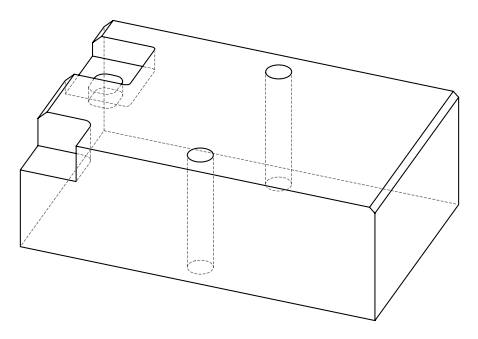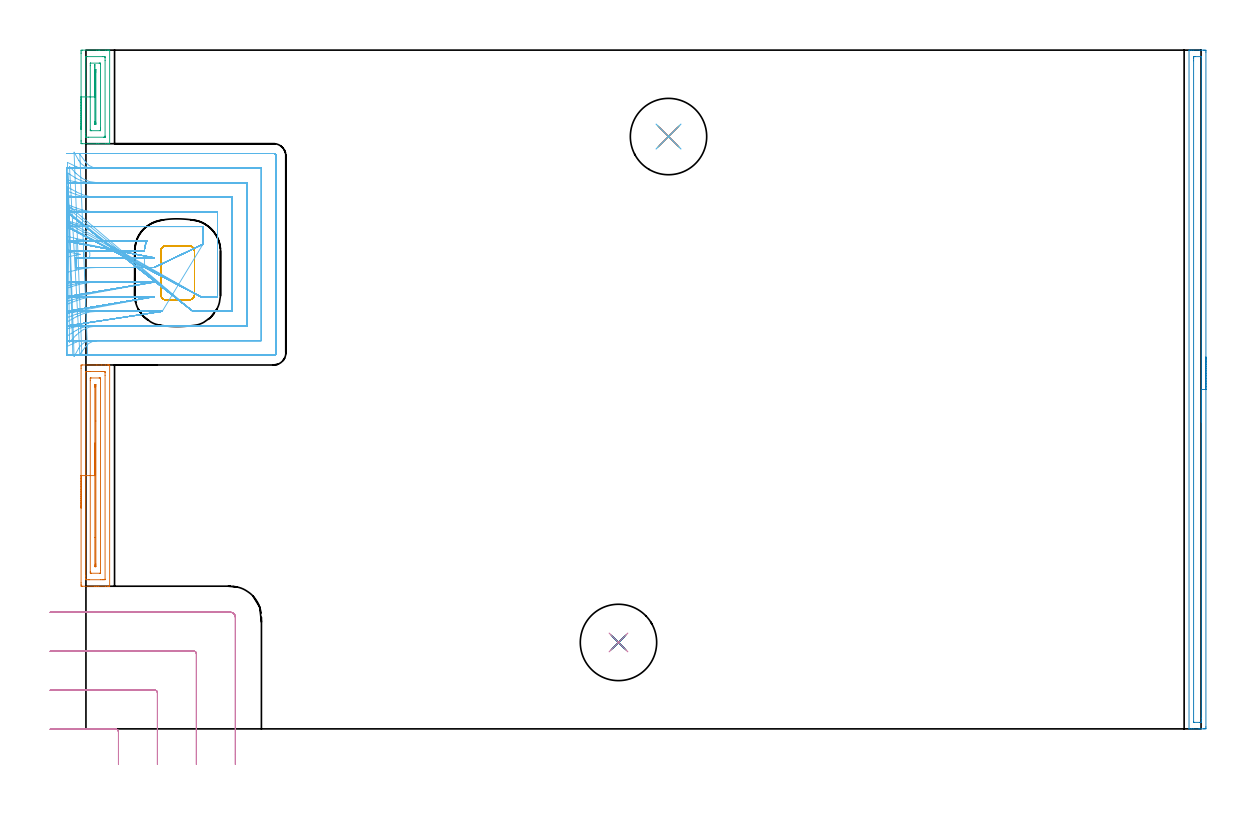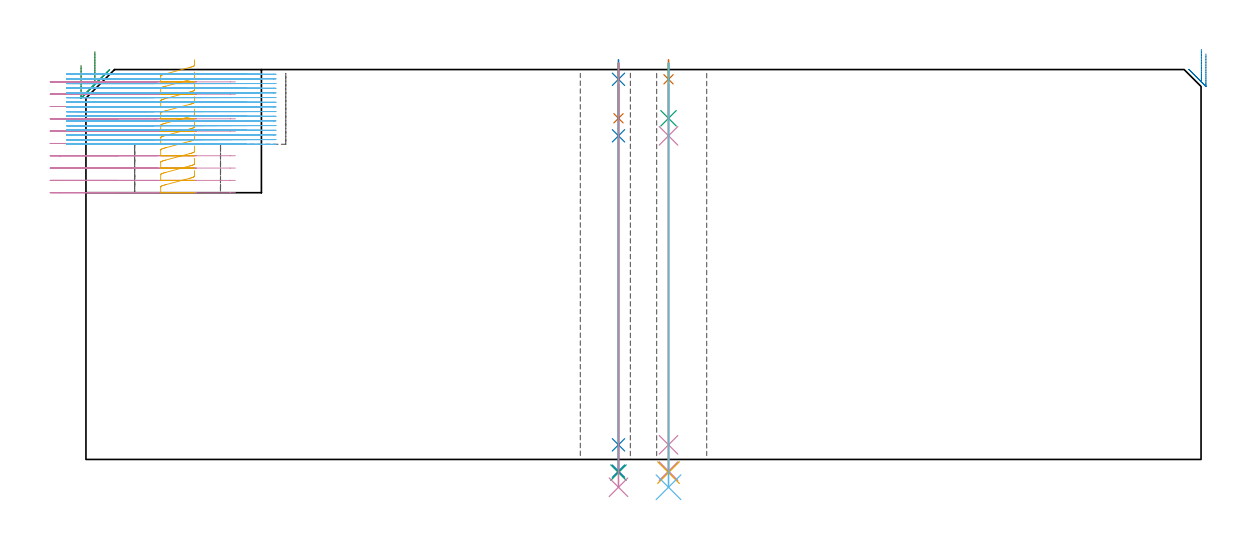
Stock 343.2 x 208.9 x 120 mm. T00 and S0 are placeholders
(PLAN: 16 operations, 11 tool changes, 65.8 min)
(1 AREA_MILL | FG_CHAMFER_SURFACE | UGT0205_001 | 2.34 min | 3055 mm3)
(2 AREA_MILL_1 | FG_CHAMFER_SURFACE_1 | UGT0205_001 | 3.53 min | 2829 mm3)
(3 AREA_MILL_2 | FG_CHAMFER_SURFACE_2 | UGT0205_001 | 1.09 min | 1323 mm3)
(4 MILL_CORNER_NOTCH_RECTANGULAR | CORNER_NOTCH_RECTANGULAR | NXT0201_012 | Follow Part, ap 4, ae 75% | 6.32 min | 88904 mm3)
(5 MILL_RECTANGULAR_POCKET | POCKET_RECTANGULAR_STRAIGHT | NXT0201_012 | Follow Part, ap 4, ae 75% | 2.11 min | 29650 mm3)
(6 MILL_SLOT | SLOT_PARTIAL_RECTANGULAR | UGT0201_014 | Follow Part, ap 1.5, ae 75% | 46.97 min | 77804 mm3)
(7 SPOT_DRILL | STEP1HOLE | NXT0321_9005460120000 | 0.05 min | 185 mm3)
(8 SPOT_DRILL_1 | STEP1HOLE_1 | NXT0321_9005460120000 | 0.05 min | 172 mm3)
(9 DRILL_BLIND_HOLE_INTO_CENTER | STEP1HOLE | NXT0301_127 | 0.07 min | 966 mm3)
(10 GUN_DRILL_THROUGH_HOLE | STEP1HOLE | UGT0307_006 | 0.57 min | 6705 mm3)
(11 DRILL_TO_ENLARGE_THROUGH_HOLE | STEP1HOLE | NXT0301_104 | 0.51 min | 10589 mm3)
(12 DRILL_TO_ENLARGE_THROUGH_HOLE_1 | STEP1HOLE | UGT0301_056 | 0.52 min | 33564 mm3)
(13 DRILL_BLIND_HOLE_INTO_CENTER_1 | STEP1HOLE_1 | NXT0301_127 | 0.07 min | 952 mm3)
(14 GUN_DRILL_THROUGH_HOLE_1 | STEP1HOLE_1 | UGT0307_006 | 0.57 min | 6717 mm3)
(15 DRILL_TO_ENLARGE_THROUGH_HOLE_2 | STEP1HOLE_1 | NXT0301_104 | 0.51 min | 10589 mm3)
(16 DRILL_TO_ENLARGE_THROUGH_HOLE_3 | STEP1HOLE_1 | UGT0301_056 | 0.52 min | 33565 mm3)
(TOOL UGT0205_001 | Chamfer Mill 20 x 3 x 45 deg. | D20 FL50 Z2)
(TOOL NXT0201_012 | ENDMILL 16mm [2P460-1600-NA 1630] | D16 FL38 Z6)
(TOOL UGT0201_014 | End mill 6 mm | D6 FL24 Z4)
(TOOL NXT0321_9005460120000 | NC Spot Drill, 142deg, 12mm, Carbide, Uncoated | D12 PA142 FL30 Z2)
(TOOL NXT0301_127 | Carbide Drill 10mm [861.1-1000-030A1-GP GC34] | D10 PA150 FL31.2 Z2)
(TOOL UGT0307_006 | Gun Drill 9 mm | D9 PA130 FL24 Z1)
(TOOL NXT0301_104 | Carbide Drill 14mm [860.1-1400-112A1-MM 2214] | D14 PA140 FL123 Z2)
(TOOL UGT0301_056 | Twist Drill 23.5 mm | D23.5 PA118 FL155 Z2)
(OP 1 AREA_MILL)
G17 G21 G94 G90
T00 M6
G54
G17 G0 G90 X-1.5 Y67.95 S1061 M3
G43 Z130. H0
Z121.2
G94 G1 Y67.988 Z120.328 F250.
Y68.102 Z119.463
Y68.291 Z118.612
Y68.553 Z117.78
Y68.887 Z116.974
Y69.29 Z116.2
Y69.759 Z115.464
Y70.29 Z114.772
Y70.879 Z114.129
Y71.522 Z113.54
Y72.214 Z113.008
Y72.95 Z112.54
Y73.724 Z112.137
Y74.53 Z111.803
Y75.362 Z111.541
Y76.214 Z111.352
Y77.078 Z111.238
Y77.95 Z111.2
Y110.952
X-1.499 Y111.401 Z111.201
X-1.495 Y111.839 Z111.203
X-1.491 Y111.99 Z111.206
X-1.062 Y112. Z111.635
X3.34 Z116.035
X4.799 Z117.495
X5.982 Z118.676
X6.587 Z119.286
X6.862 Z119.561
X7. Y111.999 Z119.699
X7.294 Y111.99 Z119.993
X7.3 Y111.846 Z120.
X7.301 Y43.91 Z119.999
X6.999 Y43.9 Z119.698
X6.587 Z119.286
X5.982 Z118.676
X3.918 Z116.615
X3.34 Z116.035
X2.749 Z115.444
X-1.062 Y43.901 Z111.635
X-1.285 Y43.904 Z111.412
X-1.492 Y43.91 Z111.206
X-1.495 Y44.061 Z111.203
X-1.499 Y44.499 Z111.201
X-1.5 Y44.943 Z111.2
Y77.95
X-0.086 Z112.614
X-0.085 Y109.815 Z112.615
X-0.084 Y109.915 Z112.616
X-0.081 Y109.963 Z112.619
X-0.08 Y109.981 Z112.62
X-0.057 Y109.99 Z112.643
X0.323 Y109.998 Z113.023
X0.699 Y109.999 Z113.399
X1.201 Y110. Z113.901
X4.723 Z117.423
X5.101 Y109.999 Z117.801
X5.607 Y109.996 Z118.307
X5.796 Y109.99 Z118.496
X5.879 Y109.971 Z118.579
X5.884 Y109.716 Z118.584
X5.885 Y109.617 Z118.585
X5.886 Y108.822 Z118.586
X5.885 Y46.085 Z118.585
X5.884 Y45.985 Z118.584
X5.881 Y45.937 Z118.581
X5.88 Y45.919 Z118.58
X5.857 Y45.91 Z118.557
X5.477 Y45.902 Z118.177
X5.101 Y45.901 Z117.801
X4.599 Y45.9 Z117.299
X1.077 Z113.777
X0.699 Y45.901 Z113.399
X0.193 Y45.903 Z112.893
X0.004 Y45.91 Z112.704
X-0.079 Y45.929 Z112.621
X-0.084 Y46.185 Z112.616
X-0.085 Y46.283 Z112.615
X-0.086 Y47.078 Z112.614
Y77.95
X1.328 Z114.028
X1.329 Y107.194 Z114.029
X1.331 Y107.833 Z114.031
X1.334 Y107.959 Z114.034
X1.335 Y107.983 Z114.035
X1.36 Y107.99 Z114.06
X1.417 Y107.997 Z114.117
X1.579 Y107.999 Z114.279
X4.057 Z116.757
X4.221 Y107.995 Z116.921
X4.385 Y107.99 Z117.085
X4.465 Y107.976 Z117.165
X4.468 Y107.917 Z117.168
X4.469 Y107.833 Z117.169
X4.471 Y107.579 Z117.171
Y48.706
X4.469 Y48.067 Z117.169
X4.466 Y47.941 Z117.166
X4.465 Y47.917 Z117.165
X4.44 Y47.91 Z117.14
X4.383 Y47.903 Z117.083
X4.221 Y47.901 Z116.921
X1.744 Z114.444
X1.579 Y47.905 Z114.279
X1.415 Y47.91 Z114.115
X1.335 Y47.924 Z114.035
X1.332 Y47.983 Z114.032
X1.33 Y48.067 Z114.03
X1.329 Y48.321 Z114.029
X1.328 Y77.95 Z114.028
X2.743 Z115.443
Y105.157
X2.744 Y105.443 Z115.444
X2.746 Y105.758 Z115.446
X2.75 Y105.92 Z115.45
X2.759 Y105.99 Z115.459
X2.802 Y105.993 Z115.502
X2.9 Y105.995 Z115.6
X2.998 Y105.993 Z115.698
X3.041 Y105.99 Z115.741
X3.05 Y105.92 Z115.75
X3.053 Y105.762 Z115.753
X3.056 Y105.444 Z115.756
X3.057 Y94.749 Z115.757
Y50.743
X3.056 Y50.425 Z115.756
X3.054 Y50.142 Z115.754
X3.05 Y49.98 Z115.75
X3.041 Y49.91 Z115.741
X2.998 Y49.907 Z115.698
X2.9 Y49.905 Z115.6
X2.802 Y49.907 Z115.502
X2.759 Y49.91 Z115.459
X2.75 Y49.98 Z115.45
X2.747 Y50.138 Z115.447
X2.744 Y50.456 Z115.444
X2.743 Y58.883 Z115.443
Y77.95
Y78.822 Z115.481
Y79.687 Z115.595
Y80.538 Z115.783
Y81.37 Z116.046
Y82.176 Z116.38
Y82.95 Z116.782
Y83.686 Z117.251
Y84.378 Z117.782
Y85.021 Z118.372
Y85.61 Z119.015
Y86.142 Z119.707
Y86.61 Z120.443
Y87.013 Z121.216
Y87.347 Z122.022
Y87.609 Z122.854
Y87.798 Z123.706
Y87.912 Z124.571
Y87.95 Z125.443
G0 Z130.
M5
M2
(OP 2 AREA_MILL_1)
G17 G21 G94 G90
T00 M6
G54
G17 G0 G90 X344.7 Y114.45 S1061 M3
G43 Z130. H0
Z124.8
G94 G1 Y114.412 Z123.928 F250.
Y114.298 Z123.064
Y114.109 Z122.212
Y113.847 Z121.38
Y113.513 Z120.574
Y113.11 Z119.8
Y112.642 Z119.064
Y112.11 Z118.372
Y111.521 Z117.729
Y110.878 Z117.14
Y110.186 Z116.608
Y109.45 Z116.14
Y108.676 Z115.737
Y107.87 Z115.403
Y107.038 Z115.141
Y106.186 Z114.952
Y105.322 Z114.838
Y104.45 Z114.8
X344.699 Y0.592 Z114.801
X344.696 Y0.185 Z114.802
X344.691 Y0.01 Z114.805
X344.295 Y0. Z115.2
X344. Z115.495
X343.417 Z116.077
X342.827 Z116.67
X342.539 Z116.958
X340.783 Z118.712
X340.207 Z119.292
X339.765 Z119.734
X339.631 Y0.002 Z119.862
X339.502 Y0.01 Z119.989
X339.5 Y0.146 Z120.
Y208.754
X339.502 Y208.89 Z119.988
X339.631 Y208.898 Z119.862
X339.765 Y208.9 Z119.734
X340.207 Z119.292
X340.783 Z118.712
X342.827 Z116.67
X343.417 Z116.077
X344. Z115.495
X344.295 Y208.897 Z115.2
X344.691 Y208.89 Z114.805
X344.696 Y208.714 Z114.802
X344.699 Y208.308 Z114.801
X344.7 Y104.45 Z114.8
X343.286 Z116.214
Y3.266
X343.284 Y2.51 Z116.216
X343.282 Y2.375 Z116.218
X343.271 Y2.01 Z116.229
X342.906 Y2.002 Z116.594
X341.152 Y2. Z118.348
X340.986 Y2.001 Z118.514
X340.96 Y2.002 Z118.54
X340.934 Y2.007 Z118.566
X340.921 Y2.012 Z118.579
X340.919 Y2.031 Z118.581
X340.915 Y2.241 Z118.585
X340.914 Y205.634 Z118.586
X340.916 Y206.39 Z118.584
X340.918 Y206.525 Z118.582
X340.929 Y206.89 Z118.571
X341.294 Y206.898 Z118.206
X343.048 Y206.9 Z116.452
X343.214 Y206.899 Z116.286
X343.24 Y206.898 Z116.26
X343.266 Y206.893 Z116.234
X343.279 Y206.888 Z116.221
X343.281 Y206.869 Z116.219
X343.285 Y206.659 Z116.215
X343.286 Y104.45 Z116.214
Y103.578 Z116.252
Y102.714 Z116.366
Y101.862 Z116.555
Y101.03 Z116.817
Y100.224 Z117.151
Y99.45 Z117.554
Y98.714 Z118.023
Y98.022 Z118.554
Y97.379 Z119.143
Y96.79 Z119.786
Y96.258 Z120.478
Y95.79 Z121.214
Y95.387 Z121.988
Y95.053 Z122.794
Y94.791 Z123.626
Y94.602 Z124.478
Y94.488 Z125.343
Y94.45 Z126.214
G0 Z130.
M5
M2
(OP 3 AREA_MILL_2)
G17 G21 G94 G90
T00 M6
G54
G17 G0 G90 X-1.5 Y184.5 S1061 M3
G43 Z130. H0
Z121.2
G94 G1 Y184.538 Z120.328 F250.
Y184.652 Z119.463
Y184.841 Z118.612
Y185.103 Z117.78
Y185.437 Z116.974
Y185.84 Z116.2
Y186.308 Z115.464
Y186.84 Z114.772
Y187.429 Z114.129
Y188.072 Z113.54
Y188.764 Z113.008
Y189.5 Z112.54
Y190.274 Z112.137
Y191.08 Z111.803
Y191.912 Z111.541
Y192.764 Z111.352
Y193.628 Z111.238
Y194.5 Z111.2
Y207.865
X-1.499 Y208.313 Z111.201
X-1.495 Y208.751 Z111.203
X-1.491 Y208.891 Z111.206
X-1.062 Y208.9 Z111.635
X3.34 Z116.035
X3.941 Z116.638
X4.221 Z116.918
X5.982 Z118.676
X6.541 Z119.24
X6.862 Z119.561
X7.023 Y208.899 Z119.722
X7.294 Y208.89 Z119.993
X7.3 Y208.758 Z120.
X7.301 Y180.11 Z119.999
X7.022 Y180.1 Z119.721
X6.541 Z119.24
X5.982 Z118.676
X3.941 Z116.638
X3.34 Z116.035
X-1.062 Y180.101 Z111.635
X-1.285 Y180.104 Z111.412
X-1.491 Y180.11 Z111.206
X-1.495 Y180.249 Z111.203
X-1.499 Y180.687 Z111.201
X-1.5 Y181.13 Z111.2
Y194.5
X-0.086 Z112.614
Y206.531
X-0.084 Y206.729 Z112.616
X-0.082 Y206.828 Z112.618
X-0.079 Y206.875 Z112.621
X-0.075 Y206.89 Z112.625
X-0.031 Y206.892 Z112.669
X0.335 Y206.899 Z113.035
X5.101 Z117.801
X5.62 Y206.897 Z118.32
X5.798 Y206.89 Z118.498
X5.879 Y206.879 Z118.579
X5.884 Y206.629 Z118.584
X5.885 Y206.531 Z118.585
X5.886 Y205.737 Z118.586
Y182.47
X5.884 Y182.271 Z118.584
X5.882 Y182.172 Z118.582
X5.879 Y182.125 Z118.579
X5.875 Y182.11 Z118.575
X5.831 Y182.108 Z118.531
X5.465 Y182.101 Z118.165
X0.699 Z113.399
X0.18 Y182.103 Z112.88
X0.002 Y182.11 Z112.702
X-0.079 Y182.121 Z112.621
X-0.084 Y182.371 Z112.616
X-0.085 Y182.47 Z112.615
X-0.086 Y183.264 Z112.614
Y194.5
X1.328 Z114.028
X1.329 Y204.11 Z114.029
X1.333 Y204.748 Z114.033
X1.335 Y204.872 Z114.035
X1.344 Y204.89 Z114.044
X1.38 Y204.895 Z114.08
X1.43 Y204.899 Z114.13
X4.071 Y204.9 Z116.771
X4.221 Y204.898 Z116.921
X4.37 Y204.894 Z117.07
X4.464 Y204.89 Z117.164
X4.467 Y204.832 Z117.167
X4.47 Y204.748 Z117.17
X4.471 Y204.495 Z117.171
Y184.89
X4.467 Y184.252 Z117.167
X4.465 Y184.128 Z117.165
X4.456 Y184.11 Z117.156
X4.42 Y184.105 Z117.12
X4.37 Y184.101 Z117.07
X1.729 Y184.1 Z114.429
X1.579 Y184.102 Z114.279
X1.429 Y184.106 Z114.129
X1.336 Y184.11 Z114.036
X1.333 Y184.168 Z114.033
X1.33 Y184.252 Z114.03
X1.329 Y184.505 Z114.029
X1.328 Y194.5 Z114.028
X2.743 Z115.443
Y202.393
X2.744 Y202.678 Z115.444
X2.748 Y202.838 Z115.448
X2.749 Y202.879 Z115.449
X2.762 Y202.89 Z115.462
X2.806 Y202.894 Z115.506
X2.9 Y202.896 Z115.6
X2.994 Y202.894 Z115.694
X3.038 Y202.89 Z115.738
X3.051 Y202.879 Z115.751
X3.052 Y202.838 Z115.752
X3.055 Y202.68 Z115.755
X3.057 Y202.361 Z115.757
Y202.075
Y186.607
X3.056 Y186.322 Z115.756
X3.052 Y186.162 Z115.752
X3.051 Y186.121 Z115.751
X3.038 Y186.11 Z115.738
X2.994 Y186.106 Z115.694
X2.9 Y186.104 Z115.6
X2.806 Y186.106 Z115.506
X2.762 Y186.11 Z115.462
X2.749 Y186.121 Z115.449
X2.748 Y186.162 Z115.448
X2.745 Y186.321 Z115.445
X2.743 Y186.639 Z115.443
Y186.925
Y194.5
Y195.372 Z115.481
Y196.236 Z115.595
Y197.088 Z115.783
Y197.92 Z116.046
Y198.726 Z116.38
Y199.5 Z116.782
Y200.236 Z117.251
Y200.928 Z117.782
Y201.571 Z118.372
Y202.16 Z119.015
Y202.692 Z119.707
Y203.16 Z120.443
Y203.563 Z121.217
Y203.897 Z122.022
Y204.159 Z122.854
Y204.348 Z123.706
Y204.462 Z124.571
Y204.5 Z125.443
G0 Z130.
M5
M2
(OP 4 MILL_CORNER_NOTCH_RECTANGULAR)
G17 G21 G94 G90
T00 M6
G54
G17 G0 G90 X10. Y-11. S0 M3
G43 Z130. H1
Z116.21
G94 G1 Y-8. F250.
Y-0.896 F500.
G3 X9.204 Y-0.1 R0.8
G1 X-7.999
X-10.999 F250.
G0 Z130.
X22. Y-11.
Z116.21
G1 Y-8.
Y11.104 F500.
G3 X21.204 Y11.9 R0.8
G1 X-8.
X-11. F250.
G0 Z130.
X34. Y-11.
Z116.21
G1 Y-8.
Y23.104 F500.
G3 X33.204 Y23.9 R0.8
G1 X-8.
X-11. F250.
G0 Z130.
X46. Y-11.
Z116.21
G1 Y-8.
Y34.3 F500.
G3 X44.4 Y35.9 R1.6
G1 X-8.
X-11. F250.
G0 Z130.
X10. Y-11.
Z112.42
G1 Y-8.
Y-0.896 F500.
G3 X9.204 Y-0.1 R0.8
G1 X-7.999
X-10.999 F250.
G0 Z130.
X22. Y-11.
Z112.42
G1 Y-8.
Y11.104 F500.
G3 X21.204 Y11.9 R0.8
G1 X-8.
X-11. F250.
G0 Z130.
X34. Y-11.
Z112.42
G1 Y-8.
Y23.104 F500.
G3 X33.204 Y23.9 R0.8
G1 X-8.
X-11. F250.
G0 Z130.
X46. Y-11.
Z112.42
G1 Y-8.
Y34.3 F500.
G3 X44.4 Y35.9 R1.6
G1 X-8.
X-11. F250.
G0 Z130.
X10. Y-11.
Z108.63
G1 Y-8.
Y-0.896 F500.
G3 X9.204 Y-0.1 R0.8
G1 X-7.999
X-10.999 F250.
G0 Z130.
X22. Y-11.
Z108.63
G1 Y-8.
Y11.104 F500.
G3 X21.204 Y11.9 R0.8
G1 X-8.
X-11. F250.
G0 Z130.
X34. Y-11.
Z108.63
G1 Y-8.
Y23.104 F500.
G3 X33.204 Y23.9 R0.8
G1 X-8.
X-11. F250.
G0 Z130.
X46. Y-11.
Z108.63
G1 Y-8.
Y34.3 F500.
G3 X44.4 Y35.9 R1.6
G1 X-8.
X-11. F250.
G0 Z130.
X10. Y-11.
Z104.84
G1 Y-8.
Y-0.896 F500.
G3 X9.204 Y-0.1 R0.8
G1 X-7.999
X-10.999 F250.
G0 Z130.
X22. Y-11.
Z104.84
G1 Y-8.
Y11.104 F500.
G3 X21.204 Y11.9 R0.8
G1 X-8.
X-11. F250.
G0 Z130.
X34. Y-11.
Z104.84
G1 Y-8.
Y23.104 F500.
G3 X33.204 Y23.9 R0.8
G1 X-8.
X-11. F250.
G0 Z130.
X46. Y-11.
Z104.84
G1 Y-8.
Y34.3 F500.
G3 X44.4 Y35.9 R1.6
G1 X-8.
X-11. F250.
G0 Z130.
X10. Y-11.
Z101.05
G1 Y-8.
Y-0.896 F500.
G3 X9.204 Y-0.1 R0.8
G1 X-7.999
X-10.999 F250.
G0 Z130.
X22. Y-11.
Z101.05
G1 Y-8.
Y11.104 F500.
G3 X21.204 Y11.9 R0.8
G1 X-8.
X-11. F250.
G0 Z130.
X34. Y-11.
Z101.05
G1 Y-8.
Y23.104 F500.
G3 X33.204 Y23.9 R0.8
G1 X-8.
X-11. F250.
G0 Z130.
X46. Y-11.
Z101.05
G1 Y-8.
Y34.3 F500.
G3 X44.4 Y35.9 R1.6
G1 X-8.
X-11. F250.
G0 Z130.
X10. Y-11.
Z97.26
G1 Y-8.
Y-0.896 F500.
G3 X9.204 Y-0.1 R0.8
G1 X-7.999
X-10.999 F250.
G0 Z130.
X22. Y-11.
Z97.26
G1 Y-8.
Y11.104 F500.
G3 X21.204 Y11.9 R0.8
G1 X-8.
X-11. F250.
G0 Z130.
X34. Y-11.
Z97.26
G1 Y-8.
Y23.104 F500.
G3 X33.204 Y23.9 R0.8
G1 X-8.
X-11. F250.
G0 Z130.
X46. Y-11.
Z97.26
G1 Y-8.
Y34.3 F500.
G3 X44.4 Y35.9 R1.6
G1 X-8.
X-11. F250.
G0 Z130.
X10. Y-11.
Z93.47
G1 Y-8.
Y-0.896 F500.
G3 X9.204 Y-0.1 R0.8
G1 X-7.999
X-10.999 F250.
G0 Z130.
X22. Y-11.
Z93.47
G1 Y-8.
Y11.104 F500.
G3 X21.204 Y11.9 R0.8
G1 X-8.
X-11. F250.
G0 Z130.
X34. Y-11.
Z93.47
G1 Y-8.
Y23.104 F500.
G3 X33.204 Y23.9 R0.8
G1 X-8.
X-11. F250.
G0 Z130.
X46. Y-11.
Z93.47
G1 Y-8.
Y34.3 F500.
G3 X44.4 Y35.9 R1.6
G1 X-8.
X-11. F250.
G0 Z130.
X10. Y-11.
Z89.68
G1 Y-8.
Y-0.896 F500.
G3 X9.204 Y-0.1 R0.8
G1 X-7.999
X-10.999 F250.
G0 Z130.
X22. Y-11.
Z89.68
G1 Y-8.
Y11.104 F500.
G3 X21.204 Y11.9 R0.8
G1 X-8.
X-11. F250.
G0 Z130.
X34. Y-11.
Z89.68
G1 Y-8.
Y23.104 F500.
G3 X33.204 Y23.9 R0.8
G1 X-8.
X-11. F250.
G0 Z130.
X46. Y-11.
Z89.68
G1 Y-8.
Y34.3 F500.
G3 X44.4 Y35.9 R1.6
G1 X-8.
X-11. F250.
G0 Z130.
X10. Y-11.
Z85.89
G1 Y-8.
Y-0.896 F500.
G3 X9.204 Y-0.1 R0.8
G1 X-7.999
X-10.999 F250.
G0 Z130.
X22. Y-11.
Z85.89
G1 Y-8.
Y11.104 F500.
G3 X21.204 Y11.9 R0.8
G1 X-8.
X-11. F250.
G0 Z130.
X34. Y-11.
Z85.89
G1 Y-8.
Y23.104 F500.
G3 X33.204 Y23.9 R0.8
G1 X-8.
X-11. F250.
G0 Z130.
X46. Y-11.
Z85.89
G1 Y-8.
Y34.3 F500.
G3 X44.4 Y35.9 R1.6
G1 X-8.
X-11. F250.
G0 Z130.
X10. Y-11.
Z82.1
G1 Y-8.
Y-0.896 F500.
G3 X9.204 Y-0.1 R0.8
G1 X-7.999
X-10.999 F250.
G0 Z130.
X22. Y-11.
Z82.1
G1 Y-8.
Y11.104 F500.
G3 X21.204 Y11.9 R0.8
G1 X-8.
X-11. F250.
G0 Z130.
X34. Y-11.
Z82.1
G1 Y-8.
Y23.104 F500.
G3 X33.204 Y23.9 R0.8
G1 X-8.
X-11. F250.
G0 Z130.
X46. Y-11.
Z82.1
G1 Y-8.
Y34.3 F500.
G3 X44.4 Y35.9 R1.6
G1 X-8.
X-11. F250.
G0 Z130.
M5
M2
(OP 5 MILL_RECTANGULAR_POCKET)
G17 G21 G94 G90
T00 M6
G54
G17 G0 G90 X33.4 Y140.657 S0 M3
G43 Z130. H1
Z123.
G94 G1 Y147. Z121.3 F250.
Y147.13 Z121.265
X33.339 Y147.47 Z121.173
X33.211 Y147.79 Z121.081
X33.021 Y148.078 Z120.988
X32.778 Y148.321 Z120.896
X32.49 Y148.511 Z120.804
X32.17 Y148.639 Z120.711
X31.83 Y148.7 Z120.619
X24.57 Z118.673
X24.23 Y148.639 Z118.581
X23.91 Y148.511 Z118.489
X23.622 Y148.321 Z118.396
X23.379 Y148.078 Z118.304
X23.189 Y147.79 Z118.211
X23.061 Y147.47 Z118.119
X23. Y147.13 Z118.027
Y147. Z117.992
Y140.35 Z116.21
Y133.7 F500.
G3 X24.7 Y132. R1.7
G1 X31.7
G3 X33.4 Y133.7 R1.7
G1 Y147.
G3 X31.7 Y148.7 R1.7
G1 X24.7
G3 X23. Y147. R1.7
G1 Y140.35
Y139.35
G0 X33.4 Y140.657 Z119.21
G1 Y147. Z117.51 F250.
Y147.13 Z117.475
X33.339 Y147.47 Z117.383
X33.211 Y147.79 Z117.291
X33.021 Y148.078 Z117.198
X32.778 Y148.321 Z117.106
X32.49 Y148.511 Z117.014
X32.17 Y148.639 Z116.921
X31.83 Y148.7 Z116.829
X24.57 Z114.883
X24.23 Y148.639 Z114.791
X23.91 Y148.511 Z114.699
X23.622 Y148.321 Z114.606
X23.379 Y148.078 Z114.514
X23.189 Y147.79 Z114.421
X23.061 Y147.47 Z114.329
X23. Y147.13 Z114.237
Y147. Z114.202
Y140.35 Z112.42
Y133.7 F500.
G3 X24.7 Y132. R1.7
G1 X31.7
G3 X33.4 Y133.7 R1.7
G1 Y147.
G3 X31.7 Y148.7 R1.7
G1 X24.7
G3 X23. Y147. R1.7
G1 Y140.35
Y139.35
G0 X33.4 Y140.657 Z115.42
G1 Y147. Z113.72 F250.
Y147.13 Z113.685
X33.339 Y147.47 Z113.593
X33.211 Y147.79 Z113.501
X33.021 Y148.078 Z113.408
X32.778 Y148.321 Z113.316
X32.49 Y148.511 Z113.224
X32.17 Y148.639 Z113.131
X31.83 Y148.7 Z113.039
X24.57 Z111.093
X24.23 Y148.639 Z111.001
X23.91 Y148.511 Z110.909
X23.622 Y148.321 Z110.816
X23.379 Y148.078 Z110.724
X23.189 Y147.79 Z110.631
X23.061 Y147.47 Z110.539
X23. Y147.13 Z110.447
Y147. Z110.412
Y140.35 Z108.63
Y133.7 F500.
G3 X24.7 Y132. R1.7
G1 X31.7
G3 X33.4 Y133.7 R1.7
G1 Y147.
G3 X31.7 Y148.7 R1.7
G1 X24.7
G3 X23. Y147. R1.7
G1 Y140.35
Y139.35
G0 X33.4 Y140.657 Z111.63
G1 Y147. Z109.93 F250.
Y147.13 Z109.895
X33.339 Y147.47 Z109.803
X33.211 Y147.79 Z109.711
X33.021 Y148.078 Z109.618
X32.778 Y148.321 Z109.526
X32.49 Y148.511 Z109.434
X32.17 Y148.639 Z109.341
X31.83 Y148.7 Z109.249
X24.57 Z107.303
X24.23 Y148.639 Z107.211
X23.91 Y148.511 Z107.119
X23.622 Y148.321 Z107.026
X23.379 Y148.078 Z106.934
X23.189 Y147.79 Z106.841
X23.061 Y147.47 Z106.749
X23. Y147.13 Z106.657
Y147. Z106.622
Y140.35 Z104.84
Y133.7 F500.
G3 X24.7 Y132. R1.7
G1 X31.7
G3 X33.4 Y133.7 R1.7
G1 Y147.
G3 X31.7 Y148.7 R1.7
G1 X24.7
G3 X23. Y147. R1.7
G1 Y140.35
Y139.35
G0 X33.4 Y140.657 Z107.84
G1 Y147. Z106.14 F250.
Y147.13 Z106.105
X33.339 Y147.47 Z106.013
X33.211 Y147.79 Z105.921
X33.021 Y148.078 Z105.828
X32.778 Y148.321 Z105.736
X32.49 Y148.511 Z105.644
X32.17 Y148.639 Z105.551
X31.83 Y148.7 Z105.459
X24.57 Z103.513
X24.23 Y148.639 Z103.421
X23.91 Y148.511 Z103.329
X23.622 Y148.321 Z103.236
X23.379 Y148.078 Z103.144
X23.189 Y147.79 Z103.051
X23.061 Y147.47 Z102.959
X23. Y147.13 Z102.867
Y147. Z102.832
Y140.35 Z101.05
Y133.7 F500.
G3 X24.7 Y132. R1.7
G1 X31.7
G3 X33.4 Y133.7 R1.7
G1 Y147.
G3 X31.7 Y148.7 R1.7
G1 X24.7
G3 X23. Y147. R1.7
G1 Y140.35
Y139.35
G0 X33.4 Y140.657 Z104.05
G1 Y147. Z102.35 F250.
Y147.13 Z102.315
X33.339 Y147.47 Z102.223
X33.211 Y147.79 Z102.131
X33.021 Y148.078 Z102.038
X32.778 Y148.321 Z101.946
X32.49 Y148.511 Z101.854
X32.17 Y148.639 Z101.761
X31.83 Y148.7 Z101.669
X24.57 Z99.723
X24.23 Y148.639 Z99.631
X23.91 Y148.511 Z99.539
X23.622 Y148.321 Z99.446
X23.379 Y148.078 Z99.354
X23.189 Y147.79 Z99.262
X23.061 Y147.47 Z99.169
X23. Y147.13 Z99.077
Y147. Z99.042
Y140.35 Z97.26
Y133.7 F500.
G3 X24.7 Y132. R1.7
G1 X31.7
G3 X33.4 Y133.7 R1.7
G1 Y147.
G3 X31.7 Y148.7 R1.7
G1 X24.7
G3 X23. Y147. R1.7
G1 Y140.35
Y139.35
G0 X33.4 Y140.657 Z100.26
G1 Y147. Z98.56 F250.
Y147.13 Z98.525
X33.339 Y147.47 Z98.433
X33.211 Y147.79 Z98.341
X33.021 Y148.078 Z98.248
X32.778 Y148.321 Z98.156
X32.49 Y148.511 Z98.064
X32.17 Y148.639 Z97.971
X31.83 Y148.7 Z97.879
X24.57 Z95.933
X24.23 Y148.639 Z95.841
X23.91 Y148.511 Z95.749
X23.622 Y148.321 Z95.656
X23.379 Y148.078 Z95.564
X23.189 Y147.79 Z95.472
X23.061 Y147.47 Z95.379
X23. Y147.13 Z95.287
Y147. Z95.252
Y140.35 Z93.47
Y133.7 F500.
G3 X24.7 Y132. R1.7
G1 X31.7
G3 X33.4 Y133.7 R1.7
G1 Y147.
G3 X31.7 Y148.7 R1.7
G1 X24.7
G3 X23. Y147. R1.7
G1 Y140.35
Y139.35
G0 X33.4 Y140.657 Z96.47
G1 Y147. Z94.77 F250.
Y147.13 Z94.735
X33.339 Y147.47 Z94.643
X33.211 Y147.79 Z94.551
X33.021 Y148.078 Z94.458
X32.778 Y148.321 Z94.366
X32.49 Y148.511 Z94.274
X32.17 Y148.639 Z94.181
X31.83 Y148.7 Z94.089
X24.57 Z92.143
X24.23 Y148.639 Z92.051
X23.91 Y148.511 Z91.959
X23.622 Y148.321 Z91.866
X23.379 Y148.078 Z91.774
X23.189 Y147.79 Z91.682
X23.061 Y147.47 Z91.589
X23. Y147.13 Z91.497
Y147. Z91.462
Y140.35 Z89.68
Y133.7 F500.
G3 X24.7 Y132. R1.7
G1 X31.7
G3 X33.4 Y133.7 R1.7
G1 Y147.
G3 X31.7 Y148.7 R1.7
G1 X24.7
G3 X23. Y147. R1.7
G1 Y140.35
Y139.35
G0 X33.4 Y140.657 Z92.68
G1 Y147. Z90.98 F250.
Y147.13 Z90.945
X33.339 Y147.47 Z90.853
X33.211 Y147.79 Z90.761
X33.021 Y148.078 Z90.668
X32.778 Y148.321 Z90.576
X32.49 Y148.511 Z90.484
X32.17 Y148.639 Z90.391
X31.83 Y148.7 Z90.299
X24.57 Z88.353
X24.23 Y148.639 Z88.261
X23.91 Y148.511 Z88.169
X23.622 Y148.321 Z88.076
X23.379 Y148.078 Z87.984
X23.189 Y147.79 Z87.892
X23.061 Y147.47 Z87.799
X23. Y147.13 Z87.707
Y147. Z87.672
Y140.35 Z85.89
Y133.7 F500.
G3 X24.7 Y132. R1.7
G1 X31.7
G3 X33.4 Y133.7 R1.7
G1 Y147.
G3 X31.7 Y148.7 R1.7
G1 X24.7
G3 X23. Y147. R1.7
G1 Y140.35
Y139.35
G0 X33.4 Y140.657 Z88.89
G1 Y147. Z87.19 F250.
Y147.13 Z87.155
X33.339 Y147.47 Z87.063
X33.211 Y147.79 Z86.971
X33.021 Y148.078 Z86.878
X32.778 Y148.321 Z86.786
X32.49 Y148.511 Z86.694
X32.17 Y148.639 Z86.601
X31.83 Y148.7 Z86.509
X24.57 Z84.563
X24.23 Y148.639 Z84.471
X23.91 Y148.511 Z84.379
X23.622 Y148.321 Z84.286
X23.379 Y148.078 Z84.194
X23.189 Y147.79 Z84.102
X23.061 Y147.47 Z84.009
X23. Y147.13 Z83.917
Y147. Z83.882
Y140.35 Z82.1
Y133.7 F500.
G3 X24.7 Y132. R1.7
G1 X31.7
G3 X33.4 Y133.7 R1.7
G1 Y147.
G3 X31.7 Y148.7 R1.7
G1 X24.7
G3 X23. Y147. R1.7
G1 Y140.35
Y139.35
G0 Z130.
M5
M2
(OP 6 MILL_SLOT)
G17 G21 G94 G90
T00 M6
G54
G17 G0 G90 X-5.935 Y145.194 S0 M3
G43 Z130. H0
Z118.562
G94 G1 X-3. Y145.816 F250.
G2 X-1.777 Y146.05 R31.5
X-3. Y146.284 R31.5
G1 X-5.935 Y146.906
X-5.911 Y140.474
X-3. Y141.199
G2 X3.528 Y142. R27. F500.
G1 X18.
Y145.
X3.528
G3 X0.99 Y144.892 R30.
X0.99 Y147.208 R3.
X3.528 Y147.1 R30.
G1 X17.993
G2 X18.33 Y149.1 R7.602
X18.466 Y149.498 R7.602
X18.756 Y150.1 R7.619
G1 X3.528
G2 X-3. Y150.901 R27.
G1 X-5.911 Y151.626 F250.
X-5.871 Y135.662
X-3. Y136.532
G2 X3.528 Y137.5 R22.5 F500.
G1 X18.
X21. F250.
G0 Z130.
X-5.796 Y130.687
Z118.562
G1 X-3. Y131.775
G2 X3.528 Y133. R18. F500.
G1 X18.036
X21.036 F250.
G0 Z130.
X-5.626 Y125.366
Z118.562
G1 X-3. Y126.817
G2 X3.528 Y128.5 R13.5 F500.
G1 X20.484
X23.484 F250.
X36. Y149.142 F500.
Y152.142 F250.
Y154.6 F500.
X3.528
G2 X-3. Y155.568 R22.5
G1 X-5.871 Y156.438 F250.
X35.364 Y133. F500.
X38.364 F250.
X40.5 F500.
Y159.1
X3.528
G2 X-3. Y160.326 R18.
G1 X-5.796 Y161.414 F250.
X32.926 Y128.5 F500.
X35.926 F250.
X45. F500.
Y163.6
X3.528
G2 X-3. Y165.283 R13.5
G1 X-5.626 Y166.734 F250.
X-5.065 Y119.02
X-3. Y121.196
G2 X3.528 Y124. R9. F500.
G1 X49.5
Y168.1
X3.528
G2 X-3. Y170.905 R9.
G1 X-5.065 Y173.081 F250.
X-1.875 Y115.25 F500.
X-0.097 Y117.667 F250.
G2 X3.528 Y119.5 R4.5 F500.
G1 X54.
Y172.6
X3.528
G2 X-0.09 Y174.424 R4.5
G1 X-1.874 Y176.836 F250.
X0.528 Y115. F500.
X3.528 F250.
X57.8 F500.
G3 X58.5 Y115.7 R0.7
G1 Y176.4
G3 X57.8 Y177.1 R0.7
G1 X3.528
X0.528 F250.
G0 Z130.
X21. Y145.
Z117.125
G1 X18.
X1.74 F500.
G3 X-0.798 Y144.892 R30.
X-0.798 Y147.208 R3.
X1.74 Y147.1 R30.
G1 X17.993
G2 X18.466 Y149.499 R7.602
X18.756 Y150.1 R7.619
G1 X1.74
G2 X-3. Y150.519 R27.
G1 Y141.581
G2 X1.74 Y142. R27.
G1 X18.
X21. F250.
X36. Y149.142 F500.
Y152.142 F250.
Y154.6 F500.
X1.74
G2 X-3. Y155.105 R22.5
G1 X-5.933 Y155.737 F250.
X35.364 Y133. F500.
X38.364 F250.
X40.5 F500.
Y159.1
X1.74
G2 X-3. Y159.735 R18.
G1 X-5.894 Y160.525 F250.
X32.926 Y128.5 F500.
X35.926 F250.
X45. F500.
Y163.6
X1.74
G2 X-3. Y164.46 R13.5
G1 X-5.809 Y165.513 F250.
X-5.933 Y136.363
X-3. Y136.995
G2 X1.74 Y137.5 R22.5 F500.
G1 X18.
X21. F250.
G0 Z130.
X-5.894 Y131.575
Z117.125
G1 X-3. Y132.365
G2 X1.74 Y133. R18. F500.
G1 X18.036
X21.036 F250.
G0 Z130.
X-5.809 Y126.587
Z117.125
G1 X-3. Y127.641
G2 X1.74 Y128.5 R13.5 F500.
G1 X20.484
X23.484 F250.
G0 Z130.
X-5.55 Y121.071
Z117.125
G1 X-3. Y122.651
G2 X1.74 Y124. R9. F500.
G1 X49.5
Y168.1
X1.74
G2 X-3. Y169.45 R9.
G1 X-5.55 Y171.03 F250.
X-3.654 Y114.606
X-2.176 Y117.217
G2 X1.74 Y119.5 R4.5 F500.
G1 X54.
Y172.6
X1.74
G2 X-2.176 Y174.883 R4.5
G1 X-3.654 Y177.494 F250.
X-1.26 Y115. F500.
X1.74 F250.
X57.8 F500.
G3 X58.5 Y115.7 R0.7
G1 Y176.4
G3 X57.8 Y177.1 R0.7
G1 X1.74
X-1.26 F250.
G0 Z130.
X-5.994 Y147.36
Z115.687
G1 X-3. Y147.164
G3 X-1.043 Y147.1 R30. F500.
G1 X17.993
G2 X18.466 Y149.499 R7.602
X18.756 Y150.1 R7.619
G1 X-1.043
G2 X-3. Y150.171 R27.
G1 X-5.992 Y150.388 F250.
X21. Y145. F500.
X18. F250.
X-1.044 F500.
G3 X-3. Y144.936 R30.
G1 Y141.929
G2 X-1.044 Y142. R27.
G1 X18.
X21. F250.
X36. Y149.142 F500.
Y152.142 F250.
Y154.6 F500.
X-1.043
G2 X-3. Y154.685 R22.5
G1 X-5.989 Y154.946 F250.
X35.364 Y133. F500.
X38.364 F250.
X40.5 F500.
Y159.1
X-1.043
G2 X-3. Y159.207 R18.
G1 X-5.982 Y159.533 F250.
X32.926 Y128.5 F500.
X35.926 F250.
X45. F500.
Y163.6
X-1.043
G2 X-3. Y163.743 R13.5
G1 X-5.968 Y164.177 F250.
X-5.989 Y137.154
X-3. Y137.415
G2 X-1.044 Y137.5 R22.5 F500.
G1 X18.
X21. F250.
X-5.982 Y132.568 F500.
X-3. Y132.893 F250.
G2 X-1.044 Y133. R18. F500.
G1 X18.036
X21.036 F250.
X-5.968 Y127.923 F500.
X-3. Y128.358 F250.
G2 X-1.044 Y128.5 R13.5 F500.
G1 X20.484
X23.484 F250.
G0 Z130.
X-5.928 Y123.133
Z115.687
G1 X-3. Y123.785
G2 X-1.044 Y124. R9. F500.
G1 X49.5
Y168.1
X-1.043
G2 X-3. Y168.315 R9.
G1 X-5.928 Y168.967 F250.
X-5.702 Y117.749
X-3. Y119.053
G2 X-1.044 Y119.5 R4.5 F500.
G1 X54.
Y172.6
X-1.043
G2 X-3. Y173.048 R4.5
G1 X-5.702 Y174.352 F250.
X-4.044 Y115.
X-1.044
X57.8 F500.
G3 X58.5 Y115.7 R0.7
G1 Y176.4
G3 X57.8 Y177.1 R0.7
G1 X-1.043
X-4.043 F250.
G0 X-6. Y147.132 Z114.25
G1 X-3. Y147.102
G3 X-2.694 Y147.1 R30. F500.
G1 X17.993
G2 X18.466 Y149.499 R7.602
X18.756 Y150.1 R7.619
G1 X-2.694
G2 X-3. Y150.102 R27.
G1 X-6. Y150.136 F250.
X21. Y145. F500.
X18. F250.
X-2.694 F500.
G3 X-3. Y144.998 R30.
G1 Y141.998
G2 X-2.694 Y142. R27.
G1 X18.
X21. F250.
X36. Y149.142 F500.
Y152.142 F250.
Y154.6 F500.
X-2.694
G2 X-3. Y154.602 R22.5
G1 X-6. Y154.643 F250.
X35.364 Y133. F500.
X38.364 F250.
X40.5 F500.
Y159.1
X-2.694
G2 X-3. Y159.103 R18.
G1 X-6. Y159.154 F250.
X32.926 Y128.5 F500.
X35.926 F250.
X45. F500.
Y163.6
X-2.694
G2 X-3. Y163.603 R13.5
G1 X-5.999 Y163.671 F250.
X-6. Y137.457
X-3. Y137.498
G2 X-2.694 Y137.5 R22.5 F500.
G1 X18.
X21. F250.
X-6. Y132.946 F500.
X-3. Y132.997 F250.
G2 X-2.694 Y133. R18. F500.
G1 X18.036
X21.036 F250.
X-5.999 Y128.429 F500.
X-3. Y128.497 F250.
G2 X-2.694 Y128.5 R13.5 F500.
G1 X20.484
X23.484 F250.
X-5.998 Y123.893 F500.
X-3. Y123.995 F250.
G2 X-2.694 Y124. R9. F500.
G1 X49.5
Y168.1
X-2.694
G2 X-3. Y168.105 R9.
G1 X-5.998 Y168.207 F250.
X-5.993 Y119.286
X-3. Y119.49
G2 X-2.694 Y119.5 R4.5 F500.
G1 X54.
Y172.6
X-2.694
G2 X-3. Y172.61 R4.5
G1 X-5.993 Y172.814 F250.
X-5.694 Y115.
X-2.694
X57.8 F500.
G3 X58.5 Y115.7 R0.7
G1 Y176.4
G3 X57.8 Y177.1 R0.7
G1 X-2.694
X-5.694 F250.
G0 X-6. Y147.1 Z112.812
G1 X-3.
X17.993 F500.
G2 X18.466 Y149.499 R7.602
X18.756 Y150.1 R7.619
G1 X-3.
X-6. F250.
X21. Y145. F500.
X18. F250.
X-3. F500.
Y142.
X18.
X21. F250.
X36. Y149.142 F500.
Y152.142 F250.
Y154.6 F500.
X-3.
X-6. F250.
X35.364 Y133. F500.
X38.364 F250.
X40.5 F500.
Y159.1
X-3.
X-6. F250.
X32.926 Y128.5 F500.
X35.926 F250.
X45. F500.
Y163.6
X-3.
X-6. F250.
Y137.5
X-3.
X18. F500.
X21. F250.
X-6. Y133. F500.
X-3. F250.
X18.036 F500.
X21.036 F250.
X-6. Y128.5 F500.
X-3. F250.
X20.484 F500.
X23.484 F250.
X-6. Y124. F500.
X-3. F250.
X49.5 F500.
Y168.1
X-3.
X-6. F250.
Y119.5
X-3.
X54. F500.
Y172.6
X-3.
X-6. F250.
Y115.
X-3.
X57.8 F500.
G3 X58.5 Y115.7 R0.7
G1 Y176.4
G3 X57.8 Y177.1 R0.7
G1 X-3.
X-6. F250.
G0 Y147.1 Z111.375
G1 X-3.
X17.993 F500.
G2 X18.466 Y149.499 R7.602
X18.756 Y150.1 R7.619
G1 X-3.
X-6. F250.
X21. Y145. F500.
X18. F250.
X-3. F500.
Y142.
X18.
X21. F250.
X36. Y149.142 F500.
Y152.142 F250.
Y154.6 F500.
X-3.
X-6. F250.
X35.364 Y133. F500.
X38.364 F250.
X40.5 F500.
Y159.1
X-3.
X-6. F250.
X32.926 Y128.5 F500.
X35.926 F250.
X45. F500.
Y163.6
X-3.
X-6. F250.
Y137.5
X-3.
X18. F500.
X21. F250.
X-6. Y133. F500.
X-3. F250.
X18.036 F500.
X21.036 F250.
X-6. Y128.5 F500.
X-3. F250.
X20.484 F500.
X23.484 F250.
X-6. Y124. F500.
X-3. F250.
X49.5 F500.
Y168.1
X-3.
X-6. F250.
Y119.5
X-3.
X54. F500.
Y172.6
X-3.
X-6. F250.
Y115.
X-3.
X57.8 F500.
G3 X58.5 Y115.7 R0.7
G1 Y176.4
G3 X57.8 Y177.1 R0.7
G1 X-3.
X-6. F250.
G0 Y147.1 Z109.937
G1 X-3.
X17.994 F500.
G2 X18.466 Y149.498 R7.609
X18.756 Y150.1 R7.605
G1 X-3.
X-6. F250.
X21. Y145. F500.
X18. F250.
X-3. F500.
Y142.
X18.
X21. F250.
X36. Y149.142 F500.
Y152.142 F250.
Y154.6 F500.
X-3.
X-6. F250.
X35.364 Y133. F500.
X38.364 F250.
X40.5 F500.
Y159.1
X-3.
X-6. F250.
X32.926 Y128.5 F500.
X35.926 F250.
X45. F500.
Y163.6
X-3.
X-6. F250.
Y137.5
X-3.
X18. F500.
X21. F250.
X-6. Y133. F500.
X-3. F250.
X18.037 F500.
X21.037 F250.
X-6. Y128.5 F500.
X-3. F250.
X20.484 F500.
X23.484 F250.
X-6. Y124. F500.
X-3. F250.
X49.5 F500.
Y168.1
X-3.
X-6. F250.
Y119.5
X-3.
X54. F500.
Y172.6
X-3.
X-6. F250.
Y115.
X-3.
X57.8 F500.
G3 X58.5 Y115.7 R0.7
G1 Y176.4
G3 X57.8 Y177.1 R0.7
G1 X-3.
X-6. F250.
G0 Y147.1 Z108.5
G1 X-3.
X17.994 F500.
G2 X18.466 Y149.498 R7.609
X18.756 Y150.1 R7.605
G1 X-3.
X-6. F250.
X21. Y145. F500.
X18. F250.
X-3. F500.
Y142.
X18.
X21. F250.
X36. Y149.142 F500.
Y152.142 F250.
Y154.6 F500.
X-3.
X-6. F250.
X35.364 Y133. F500.
X38.364 F250.
X40.5 F500.
Y159.1
X-3.
X-6. F250.
X32.926 Y128.5 F500.
X35.926 F250.
X45. F500.
Y163.6
X-3.
X-6. F250.
Y137.5
X-3.
X18. F500.
X21. F250.
X-6. Y133. F500.
X-3. F250.
X18.037 F500.
X21.037 F250.
X-6. Y128.5 F500.
X-3. F250.
X20.484 F500.
X23.484 F250.
X-6. Y124. F500.
X-3. F250.
X49.5 F500.
Y168.1
X-3.
X-6. F250.
Y119.5
X-3.
X54. F500.
Y172.6
X-3.
X-6. F250.
Y115.
X-3.
X57.8 F500.
G3 X58.5 Y115.7 R0.7
G1 Y176.4
G3 X57.8 Y177.1 R0.7
G1 X-3.
X-6. F250.
G0 Y147.1 Z107.062
G1 X-3.
X17.993 F500.
G2 X18.466 Y149.499 R7.602
X18.756 Y150.1 R7.619
G1 X-3.
X-6. F250.
X21. Y145. F500.
X18. F250.
X-3. F500.
Y142.
X18.
X21. F250.
X36. Y149.142 F500.
Y152.142 F250.
Y154.6 F500.
X-3.
X-6. F250.
X35.364 Y133. F500.
X38.364 F250.
X40.5 F500.
Y159.1
X-3.
X-6. F250.
X32.926 Y128.5 F500.
X35.926 F250.
X45. F500.
Y163.6
X-3.
X-6. F250.
Y137.5
X-3.
X18. F500.
X21. F250.
X-6. Y133. F500.
X-3. F250.
X18.036 F500.
X21.036 F250.
X-6. Y128.5 F500.
X-3. F250.
X20.484 F500.
X23.484 F250.
X-6. Y124. F500.
X-3. F250.
X49.5 F500.
Y168.1
X-3.
X-6. F250.
Y119.5
X-3.
X54. F500.
Y172.6
X-3.
X-6. F250.
Y115.
X-3.
X57.8 F500.
G3 X58.5 Y115.7 R0.7
G1 Y176.4
G3 X57.8 Y177.1 R0.7
G1 X-3.
X-6. F250.
G0 Y147.1 Z105.625
G1 X-3.
X17.993 F500.
G2 X18.466 Y149.499 R7.602
X18.756 Y150.1 R7.619
G1 X-3.
X-6. F250.
X21. Y145. F500.
X18. F250.
X-3. F500.
Y142.
X18.
X21. F250.
X36. Y149.142 F500.
Y152.142 F250.
Y154.6 F500.
X-3.
X-6. F250.
X35.364 Y133. F500.
X38.364 F250.
X40.5 F500.
Y159.1
X-3.
X-6. F250.
X32.926 Y128.5 F500.
X35.926 F250.
X45. F500.
Y163.6
X-3.
X-6. F250.
Y137.5
X-3.
X18. F500.
X21. F250.
X-6. Y133. F500.
X-3. F250.
X18.036 F500.
X21.036 F250.
X-6. Y128.5 F500.
X-3. F250.
X20.484 F500.
X23.484 F250.
X-6. Y124. F500.
X-3. F250.
X49.5 F500.
Y168.1
X-3.
X-6. F250.
Y119.5
X-3.
X54. F500.
Y172.6
X-3.
X-6. F250.
Y115.
X-3.
X57.8 F500.
G3 X58.5 Y115.7 R0.7
G1 Y176.4
G3 X57.8 Y177.1 R0.7
G1 X-3.
X-6. F250.
G0 Y147.1 Z104.187
G1 X-3.
X17.993 F500.
G2 X18.466 Y149.499 R7.602
X18.756 Y150.1 R7.619
G1 X-3.
X-6. F250.
X21. Y145. F500.
X18. F250.
X-3. F500.
Y142.
X18.
X21. F250.
X36. Y149.142 F500.
Y152.142 F250.
Y154.6 F500.
X-3.
X-6. F250.
X35.364 Y133. F500.
X38.364 F250.
X40.5 F500.
Y159.1
X-3.
X-6. F250.
X32.926 Y128.5 F500.
X35.926 F250.
X45. F500.
Y163.6
X-3.
X-6. F250.
Y137.5
X-3.
X18. F500.
X21. F250.
X-6. Y133. F500.
X-3. F250.
X18.036 F500.
X21.036 F250.
X-6. Y128.5 F500.
X-3. F250.
X20.484 F500.
X23.484 F250.
X-6. Y124. F500.
X-3. F250.
X49.5 F500.
Y168.1
X-3.
X-6. F250.
Y119.5
X-3.
X54. F500.
Y172.6
X-3.
X-6. F250.
Y115.
X-3.
X57.8 F500.
G3 X58.5 Y115.7 R0.7
G1 Y176.4
G3 X57.8 Y177.1 R0.7
G1 X-3.
X-6. F250.
G0 Y147.1 Z102.75
G1 X-3.
X17.993 F500.
G2 X18.466 Y149.499 R7.602
X18.756 Y150.1 R7.619
G1 X-3.
X-6. F250.
X21. Y145. F500.
X18. F250.
X-3. F500.
Y142.
X18.
X21. F250.
X36. Y149.142 F500.
Y152.142 F250.
Y154.6 F500.
X-3.
X-6. F250.
X35.364 Y133. F500.
X38.364 F250.
X40.5 F500.
Y159.1
X-3.
X-6. F250.
X32.926 Y128.5 F500.
X35.926 F250.
X45. F500.
Y163.6
X-3.
X-6. F250.
Y137.5
X-3.
X18. F500.
X21. F250.
X-6. Y133. F500.
X-3. F250.
X18.036 F500.
X21.036 F250.
X-6. Y128.5 F500.
X-3. F250.
X20.484 F500.
X23.484 F250.
X-6. Y124. F500.
X-3. F250.
X49.5 F500.
Y168.1
X-3.
X-6. F250.
Y119.5
X-3.
X54. F500.
Y172.6
X-3.
X-6. F250.
Y115.
X-3.
X57.8 F500.
G3 X58.5 Y115.7 R0.7
G1 Y176.4
G3 X57.8 Y177.1 R0.7
G1 X-3.
X-6. F250.
G0 Y147.1 Z101.312
G1 X-3.
X17.993 F500.
G2 X18.466 Y149.499 R7.602
X18.756 Y150.1 R7.619
G1 X-3.
X-6. F250.
X21. Y145. F500.
X18. F250.
X-3. F500.
Y142.
X18.
X21. F250.
X36. Y149.142 F500.
Y152.142 F250.
Y154.6 F500.
X-3.
X-6. F250.
X35.364 Y133. F500.
X38.364 F250.
X40.5 F500.
Y159.1
X-3.
X-6. F250.
X32.926 Y128.5 F500.
X35.926 F250.
X45. F500.
Y163.6
X-3.
X-6. F250.
Y137.5
X-3.
X18. F500.
X21. F250.
X-6. Y133. F500.
X-3. F250.
X18.036 F500.
X21.036 F250.
X-6. Y128.5 F500.
X-3. F250.
X20.484 F500.
X23.484 F250.
X-6. Y124. F500.
X-3. F250.
X49.5 F500.
Y168.1
X-3.
X-6. F250.
Y119.5
X-3.
X54. F500.
Y172.6
X-3.
X-6. F250.
Y115.
X-3.
X57.8 F500.
G3 X58.5 Y115.7 R0.7
G1 Y176.4
G3 X57.8 Y177.1 R0.7
G1 X-3.
X-6. F250.
G0 Y147.1 Z99.875
G1 X-3.
X17.993 F500.
G2 X18.077 Y147.998 R7.602
X18.469 Y149.504 R7.592
X18.757 Y150.1 R7.616
G1 X-3.
X-6. F250.
X21. Y145. F500.
X18. F250.
X-3. F500.
Y142.
X18.
X21. F250.
X36. Y149.142 F500.
Y152.142 F250.
Y154.6 F500.
X-3.
X-6. F250.
X35.364 Y133. F500.
X38.364 F250.
X40.5 F500.
Y159.1
X-3.
X-6. F250.
X32.926 Y128.5 F500.
X35.926 F250.
X45. F500.
Y163.6
X-3.
X-6. F250.
Y137.5
X-3.
X18. F500.
X21. F250.
X-6. Y133. F500.
X-3. F250.
X18.036 F500.
X21.036 F250.
X-6. Y128.5 F500.
X-3. F250.
X20.484 F500.
X23.484 F250.
X-6. Y124. F500.
X-3. F250.
X49.5 F500.
Y168.1
X-3.
X-6. F250.
Y119.5
X-3.
X54. F500.
Y172.6
X-3.
X-6. F250.
Y115.
X-3.
X57.8 F500.
G3 X58.5 Y115.7 R0.7
G1 Y176.4
G3 X57.8 Y177.1 R0.7
G1 X-3.
X-6. F250.
G0 Y147.1 Z98.437
G1 X-3.
X17.993 F500.
G2 X18.077 Y147.998 R7.599
X18.469 Y149.504 R7.592
X18.702 Y149.997 R7.616
G1 X18.757 Y150.1
X-3.
X-6. F250.
X21. Y145. F500.
X18. F250.
X-3. F500.
Y142.
X18.
X21. F250.
X36. Y149.142 F500.
Y152.142 F250.
Y154.6 F500.
X-3.
X-6. F250.
X35.364 Y133. F500.
X38.364 F250.
X40.5 F500.
Y159.1
X-3.
X-6. F250.
X32.926 Y128.5 F500.
X35.926 F250.
X45. F500.
Y163.6
X-3.
X-6. F250.
Y137.5
X-3.
X18. F500.
X21. F250.
X-6. Y133. F500.
X-3. F250.
X18.036 F500.
X21.036 F250.
X-6. Y128.5 F500.
X-3. F250.
X20.485 F500.
X23.485 F250.
X-6. Y124. F500.
X-3. F250.
X49.5 F500.
Y168.1
X-3.
X-6. F250.
Y119.5
X-3.
X54. F500.
Y172.6
X-3.
X-6. F250.
Y115.
X-3.
X57.8 F500.
G3 X58.5 Y115.7 R0.7
G1 Y176.4
G3 X57.8 Y177.1 R0.7
G1 X-3.
X-6. F250.
G0 Y147.1 Z97.
G1 X-3.
X17.993 F500.
G2 X18.076 Y147.997 R7.602
X18.467 Y149.5 R7.599
X18.757 Y150.1 R7.623
G1 X-3.
X-6. F250.
X21. Y145. F500.
X18. F250.
X-3. F500.
Y142.
X18.
X21. F250.
X36. Y149.142 F500.
Y152.142 F250.
Y154.6 F500.
X-3.
X-6. F250.
X35.364 Y133. F500.
X38.364 F250.
X40.5 F500.
Y159.1
X-3.
X-6. F250.
X32.926 Y128.5 F500.
X35.926 F250.
X45. F500.
Y163.6
X-3.
X-6. F250.
Y137.5
X-3.
X18. F500.
X21. F250.
X-6. Y133. F500.
X-3. F250.
X18.036 F500.
X21.036 F250.
X-6. Y128.5 F500.
X-3. F250.
X20.485 F500.
X23.485 F250.
X-6. Y124. F500.
X-3. F250.
X49.5 F500.
Y168.1
X-3.
X-6. F250.
Y119.5
X-3.
X54. F500.
Y172.6
X-3.
X-6. F250.
Y115.
X-3.
X57.8 F500.
G3 X58.5 Y115.7 R0.7
G1 Y176.4
G3 X57.8 Y177.1 R0.7
G1 X-3.
X-6. F250.
G0 Z130.
M5
M2
(OP 7 SPOT_DRILL)
G17 G21 G94 G90
T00 M6
G54
G17 G0 G90 X179.3 Y182.3 S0 M3
G43 Z130. H0
G94 G81 G98 Z117. F250. R123.
G80
M5
M2
(OP 8 SPOT_DRILL_1)
G17 G21 G94 G90
T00 M6
G54
G17 G0 G90 X163.9 Y26.6 S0 M3
G43 Z130. H0
G94 G81 G98 Z117. F250. R123.
G80
M5
M2
(OP 9 DRILL_BLIND_HOLE_INTO_CENTER)
G17 G21 G94 G90
T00 M6
G54
G17 G0 G90 X179.3 Y182.3 S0 M3
G43 Z130. H1
G94 G81 G98 Z105. F250. R122.
G80
M5
M2
(OP 10 GUN_DRILL_THROUGH_HOLE)
G17 G21 G94 G90
T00 M6
G54
G17 G0 G90 X179.3 Y182.3 M8
G43 Z130. H0
Z115.452
S716 M3
G94 G1 Z99.607 F125. M26
G4 X.084
Z4.5 F250.
G4 X.084
Z-3.598 F125.
G4 X.084
M5
M9
G0 Z115.452
Z130.
M2
(OP 11 DRILL_TO_ENLARGE_THROUGH_HOLE)
G17 G21 G94 G90
T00 M6
G54
G17 G0 G90 X179.3 Y182.3 S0 M3
G43 Z130. H1
G94 G73 G98 Z-4.048 F250. Q13.783 R122.
G80
M5
M2
(OP 12 DRILL_TO_ENLARGE_THROUGH_HOLE_1)
G17 G21 G94 G90
T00 M6
G54
G17 G0 G90 X179.3 Y182.3 S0 M3
G43 Z130. H0
G94 G73 G98 Z-8.56 F250. Q21.427 R122.
G80
M5
M2
(OP 13 DRILL_BLIND_HOLE_INTO_CENTER_1)
G17 G21 G94 G90
T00 M6
G54
G17 G0 G90 X163.9 Y26.6 S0 M3
G43 Z130. H1
G94 G81 G98 Z105. F250. R122.
G80
M5
M2
(OP 14 GUN_DRILL_THROUGH_HOLE_1)
G17 G21 G94 G90
T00 M6
G54
G17 G0 G90 X163.9 Y26.6 M8
G43 Z130. H0
Z115.452
S716 M3
G94 G1 Z99.607 F125. M26
G4 X.084
Z4.5 F250.
G4 X.084
Z-3.598 F125.
G4 X.084
M5
M9
G0 Z115.452
Z130.
M2
(OP 15 DRILL_TO_ENLARGE_THROUGH_HOLE_2)
G17 G21 G94 G90
T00 M6
G54
G17 G0 G90 X163.9 Y26.6 S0 M3
G43 Z130. H1
G94 G73 G98 Z-4.048 F250. Q13.783 R122.
G80
M5
M2
(OP 16 DRILL_TO_ENLARGE_THROUGH_HOLE_3)
G17 G21 G94 G90
T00 M6
G54
G17 G0 G90 X163.9 Y26.6 S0 M3
G43 Z130. H0
G94 G73 G98 Z-8.56 F250. Q21.427 R122.
G80
M5
M2
